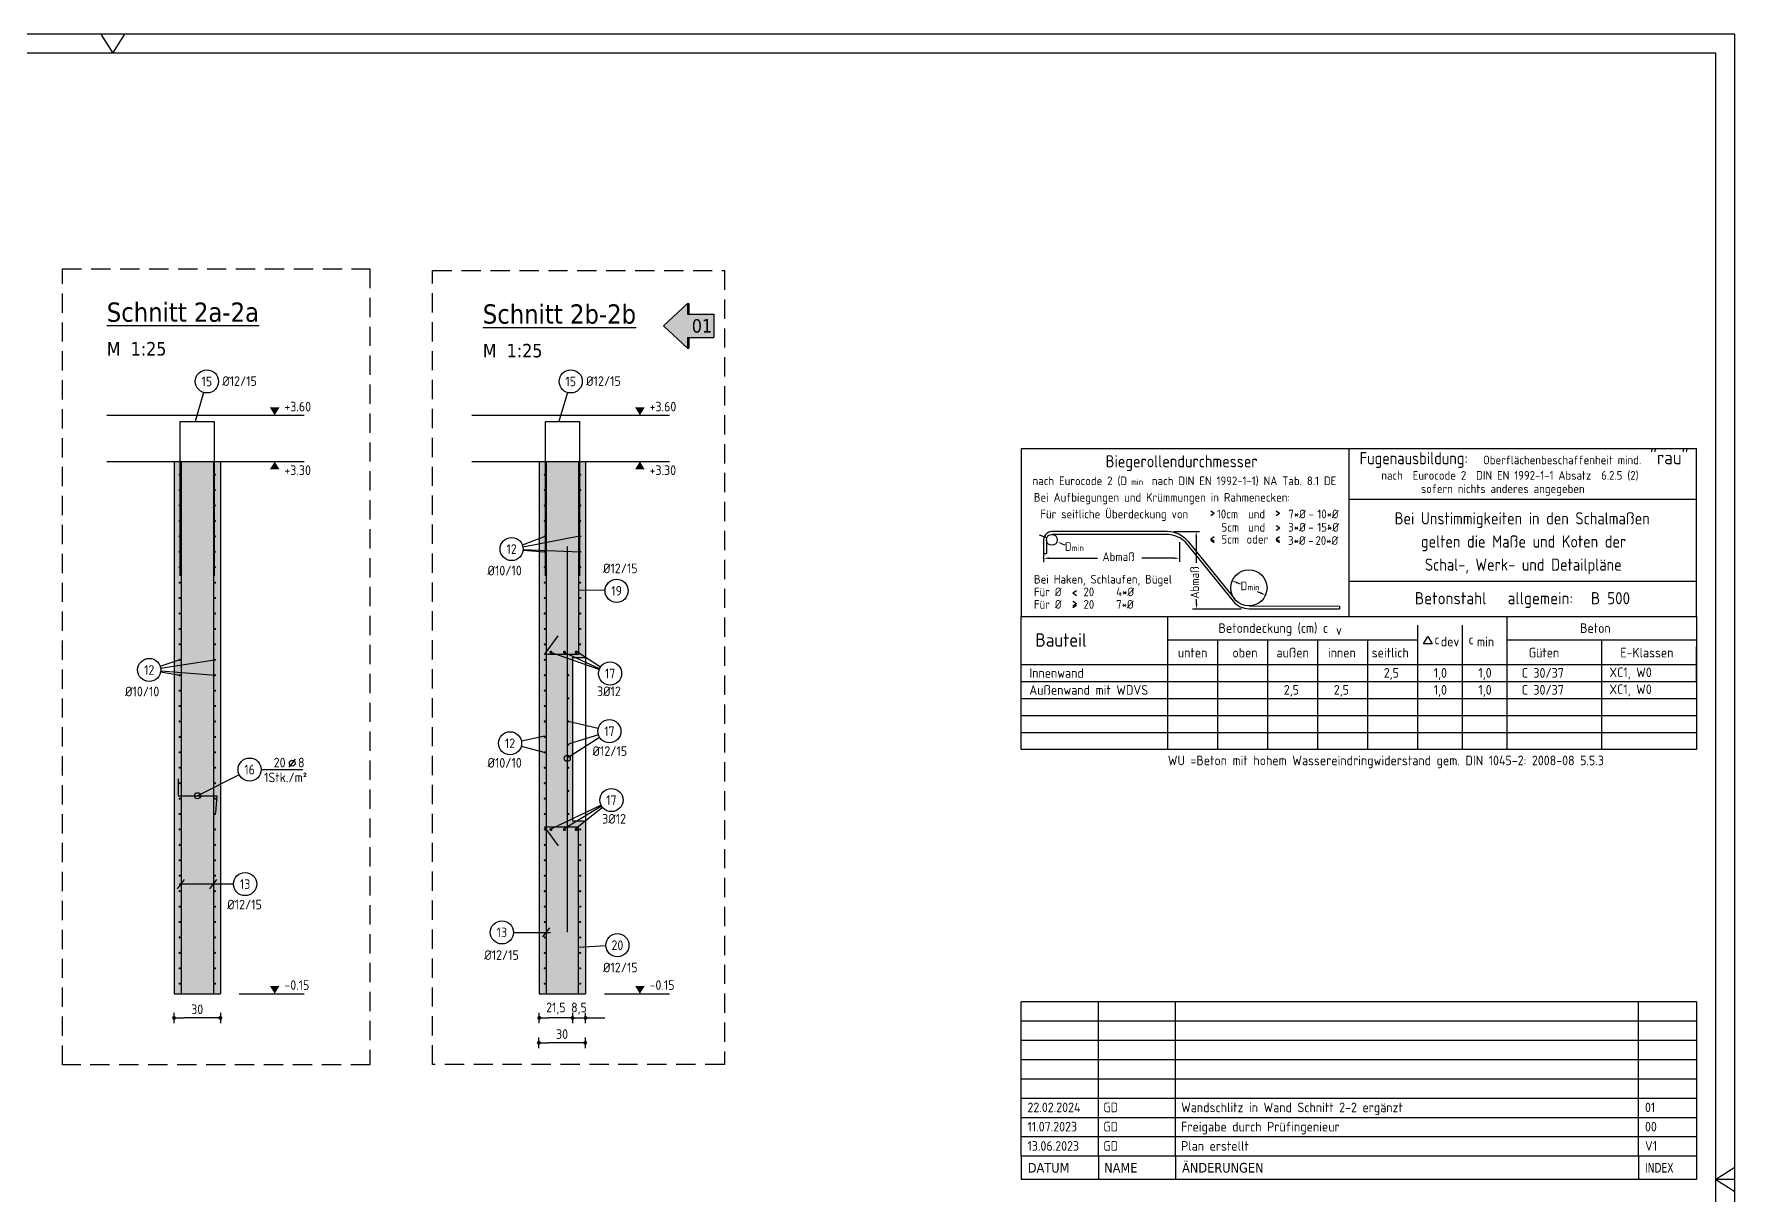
# Model space of a CAD drawing. Extents: x 6 to 107, y -33 to 42.
# Drawn here: x 26 to 48.05, y 16.05 to 31.11 of the extents above; entities that cross this region are included whole.
import ezdxf
from ezdxf.enums import TextEntityAlignment as Align

# ---------------------------------------------------------------- set-up
doc = ezdxf.new("R2010")
doc.units = 0
doc.header["$LTSCALE"] = 0.5
for name, pattern in [('AUSGEZOGEN', [1000.01, 1000, 0.01]), ('DASHED', [0.75, 0.5, -0.25]), ('STRICHLINIE', [0.75, 0.5, -0.25])]:
    doc.linetypes.add(name, pattern=pattern)
for name, color, linetype in [('AFU', 7, 'Continuous'), ('BET-ANS', 7, 'Continuous'), ('BETON', 7, 'Continuous'), ('DETAIL', 7, 'Continuous'), ('grau_hell', 7, 'Continuous'), ('grau_mittel', 7, 'Continuous'), ('HILFE', 7, 'Continuous'), ('INDEX', 7, 'Continuous'), ('koten', 7, 'Continuous'), ('MASSE', 7, 'Continuous'), ('OBJEKT', 7, 'Continuous'), ('RAHMEN', 7, 'Continuous'), ('RND', 7, 'Continuous'), ('RND-1', 7, 'Continuous'), ('STEMPEL', 7, 'Continuous'), ('TEXT', 7, 'Continuous')]:
    doc.layers.add(name, color=color, linetype=linetype)
doc.layers.add('NOPLOT', color=7, linetype='Continuous', plot=False)
doc.styles.add('helv', font='tahoma.ttf')
doc.styles.add('txt', font='isocp.shx')
doc.linetypes.add('AFU_50K', pattern='A,0.15,["/",Standard,S=0.2,R=0,X=-0.01,Y=-0.1],0.07,["/",Standard,S=0.2,R=0,X=-0.01,Y=-0.1],0.15', length=0.37)
doc.dimstyles.new('DOT_I', dxfattribs={"dimscale": 0.5, "dimtxt": 0.25, "dimasz": 0.25, "dimexe": 0.1, "dimexo": 0.3, "dimgap": 0.1, "dimtad": 1, "dimdec": 3, "dimzin": 3, "dimtxsty": 'txt', "dimblk": 'DOT', "dimblk1": 'DOT', "dimblk2": 'DOT', "dimsah": 1, "dimcen": 0.1, "dimse1": 1, "dimse2": 1, "dimazin": 0, "dimtfac": 1, "dimtdec": 4, "dimtix": 1, "dimtmove": 2, "dimatfit": 3, "dimfxl": 0, "dimtvp": 1, "dimtolj": 1, "dimtzin": 0, "dimarcsym": 0})

# ---------------------------------------------------------------- blocks, each defined once
blk = doc.blocks.new('Plankopf-ER')
at = {"layer": 'RAHMEN', "color": 7, "linetype": 'Continuous'}
for p, q in [((-0.5, 4.6), (-18, 4.6)), ((-18, 4.1), (-18, 4.6)), ((-16, 4.1), (-16, 4.6)), ((-14, 4.1), (-14, 4.6)), ((-2, 4.1), (-2, 4.6)), ((-0.5, 4.6), (-0.5, 4.1)), ((-0.5, 4.1), (-18, 4.1)), ((-18, 3.6), (-18, 4.1)), ((-16, 3.6), (-16, 4.1)), ((-14, 3.6), (-14, 4.1)), ((-2, 3.6), (-2, 4.1)), ((-0.5, 4.1), (-0.5, 3.6)), ((-0.5, 3.6), (-18, 3.6)), ((-18, 3.1), (-18, 3.6)), ((-16, 3.1), (-16, 3.6)), ((-14, 3.1), (-14, 3.6)), ((-2, 3.1), (-2, 3.6)), ((-0.5, 3.6), (-0.5, 3.1)), ((-0.5, 3.1), (-18, 3.1)), ((-18, 2.6), (-18, 3.1)), ((-16, 2.6), (-16, 3.1)), ((-14, 2.6), (-14, 3.1)), ((-2, 2.6), (-2, 3.1)), ((-0.5, 3.1), (-0.5, 2.6)), ((-0.5, 2.6), (-18, 2.6)), ((-18, 2.1), (-18, 2.6)), ((-16, 2.1), (-16, 2.6)), ((-14, 2.1), (-14, 2.6)), ((-2, 2.1), (-2, 2.6)), ((-0.5, 2.6), (-0.5, 2.1)), ((-0.5, 2.1), (-18, 2.1)), ((-18, 1.6), (-18, 2.1)), ((-16, 1.6), (-16, 2.1)), ((-14, 1.6), (-14, 2.1)), ((-2, 1.6), (-2, 2.1)), ((-0.5, 2.1), (-0.5, 1.6)), ((-0.5, 1.6), (-18, 1.6)), ((-18, 1.1), (-18, 1.6)), ((-16, 1.1), (-16, 1.6)), ((-14, 1.1), (-14, 1.6)), ((-2, 1.1), (-2, 1.6)), ((-0.5, 1.6), (-0.5, 1.1)), ((-0.5, 1.1), (-18, 1.1)), ((-18, 0.6), (-18, 1.1)), ((-16, 0.6), (-16, 1.1)), ((-14, 0.6), (-14, 1.1)), ((-2, 0.6), (-2, 1.1)), ((-0.5, 1.1), (-0.5, 0.6)), ((-0.5, 0.6), (-18, 0.6)), ((-18, 0.6), (-18, 0)), ((-16, 0.6), (-16, 0)), ((-14, 0.6), (-14, 0)), ((-2, 0.6), (-2, 0)), ((-0.5, 0.6), (-0.5, 0)), ((-0.5, 0), (-18, 0))]:
    blk.add_line(p, q, dxfattribs=at)
at = {"layer": 'RAHMEN', "color": 7, "linetype": 'Continuous', "style": 'txt'}
for tag, p in [('INDEX-D8', (-17.841, 4.242)), ('INDEX-N8', (-15.876, 4.242)), ('INDEX-X8', (-13.857, 4.242)), ('INDEX8', (-1.833, 4.242)), ('INDEX-D7', (-17.841, 3.742)), ('INDEX-N7', (-15.876, 3.742)), ('INDEX-X7', (-13.857, 3.742)), ('INDEX7', (-1.833, 3.742)), ('INDEX-D6', (-17.841, 3.242)), ('INDEX-N6', (-15.876, 3.242)), ('INDEX-X6', (-13.857, 3.242)), ('INDEX6', (-1.833, 3.242)), ('INDEX-D5', (-17.841, 2.742)), ('INDEX-N5', (-15.876, 2.742)), ('INDEX-X5', (-13.857, 2.742)), ('INDEX5', (-1.833, 2.742)), ('INDEX-D4', (-17.841, 2.242)), ('INDEX-N4', (-15.876, 2.242)), ('INDEX-X4', (-13.857, 2.242)), ('INDEX4', (-1.833, 2.242)), ('INDEX-D3', (-17.841, 1.742)), ('INDEX-N3', (-15.876, 1.742)), ('INDEX-X3', (-13.857, 1.742)), ('INDEX3', (-1.833, 1.742)), ('INDEX-D2', (-17.841, 1.242)), ('INDEX-N2', (-15.876, 1.242)), ('INDEX-X2', (-13.857, 1.242)), ('INDEX2', (-1.833, 1.242)), ('INDEX-D1', (-17.841, 0.742)), ('INDEX-N1', (-15.876, 0.742)), ('INDEX-X1', (-13.857, 0.742)), ('INDEX1', (-1.833, 0.742))]:
    blk.add_attdef(tag, p, '', height=0.25, dxfattribs=at)
at = {"layer": 'STEMPEL', "color": 7, "linetype": 'Continuous', "style": 'helv'}
for s, p in [('ÄNDERUNGEN', (-13.833, 0.176)), ('DATUM', (-17.833, 0.176)), ('NAME', (-15.853, 0.176))]:
    blk.add_text(s, height=0.25, dxfattribs=at).set_placement(p)
at = {"layer": 'STEMPEL', "color": 7, "linetype": 'Continuous', "style": 'helv', "width": 0.8}
blk.add_text('INDEX', height=0.25, dxfattribs=at).set_placement((-1.833, 0.176))
blk = doc.blocks.new('RND_LEI')
at = {"layer": 'RND', "color": 7, "linetype": 'Continuous'}
blk.add_line((1.022, 0.066), (1.19, 0.27), dxfattribs=at)
for centre, radius in [((0, 0), 0.3), ((1.106, 0.168), 0.075)]:
    blk.add_circle(centre, radius, dxfattribs=at)
at = {"layer": 'RND', "color": 7, "linetype": 'Continuous', "style": 'txt'}
blk.add_attdef('POSL', text='', height=0.25, dxfattribs=at).set_placement((0, 0), align=Align.MIDDLE)
blk.add_attdef('ANZ', text='', height=0.25, dxfattribs=at).set_placement((0.931, 0.057), align=Align.RIGHT)
for tag, p in [('DUM', (1.253, 0.057)), ('ABSTD', (1.674, 0.057)), ('POSTXT', (0.374, -0.327))]:
    blk.add_attdef(tag, p, '', height=0.25, dxfattribs=at)
blk = doc.blocks.new('okrd_u')
at = {"layer": 'koten', "color": 7, "linetype": 'Continuous'}
blk.add_solid([(-0.125, -0.202), (0.125, -0.202), (0, 0)], dxfattribs=at)
at = {"layer": 'koten', "style": 'txt'}
blk.add_attdef('OKRD', (0.25, -0.35), '', height=0.25, dxfattribs=at)
blk = doc.blocks.new('okrd_o')
at = {"layer": 'koten', "color": 7, "linetype": 'Continuous'}
blk.add_solid([(-0.125, 0.202), (0.125, 0.202), (0, 0)], dxfattribs=at)
at = {"layer": 'koten', "style": 'txt'}
blk.add_attdef('OKRD', (0.25, 0.1), '', height=0.25, dxfattribs=at)
blk = doc.blocks.new('DOT')
at = {"layer": 'MASSE', "color": 7, "linetype": 'Continuous'}
for p, q in [((0, 0), (-1, 0)), ((0, 0.54), (0, -0.54))]:
    blk.add_line(p, q, dxfattribs=at)
at = {"layer": 'MASSE', "color": 7, "linetype": 'Continuous', "const_width": 0.2}
blk.add_lwpolyline([(-0.1, 0, 1), (0.1, 0, 1)], format="xyb", close=True, dxfattribs=at)
blk = doc.blocks.new('*D15')
at = {"layer": 'Defpoints', "color": 0, "linetype": 'AUSGEZOGEN', "lineweight": 25, "transparency": 16777216}
for p in [(27.819, 18.35), (27.819, 18.35), (28.419, 18.35)]:
    blk.add_point(p, dxfattribs=at)
at = {"layer": 'MASSE', "color": 0, "linetype": 'AUSGEZOGEN', "lineweight": -2, "transparency": 16777216}
blk.add_line((28.294, 18.35), (27.944, 18.35), dxfattribs=at)
at = {"layer": 'MASSE', "color": 0, "linetype": 'AUSGEZOGEN', "lineweight": -2, "transparency": 16777216, "xscale": 0.125, "yscale": 0.125, "zscale": 0.125, "rotation": 180}
blk.add_blockref('DOT', (27.819, 18.35), dxfattribs=at)
at = {"layer": 'MASSE', "color": 0, "linetype": 'AUSGEZOGEN', "lineweight": -2, "transparency": 16777216, "xscale": 0.125, "yscale": 0.125, "zscale": 0.125}
blk.add_blockref('DOT', (28.419, 18.35), dxfattribs=at)
at = {"layer": 'MASSE', "color": 0, "linetype": 'AUSGEZOGEN', "lineweight": 25, "transparency": 16777216, "insert": (28.119, 18.462), "char_height": 0.125, "attachment_point": 5, "style": 'txt'}
blk.add_mtext('\\A1;30', dxfattribs=at)
blk = doc.blocks.new('RND_HIN')
at = {"layer": 'RND', "color": 7, "linetype": 'Continuous'}
blk.add_circle((0, 0), 0.3, dxfattribs=at)
at = {"layer": 'RND', "color": 7, "linetype": 'Continuous', "style": 'txt'}
blk.add_attdef('POSI', text='', height=0.25, dxfattribs=at).set_placement((0, 0), align=Align.MIDDLE)
blk = doc.blocks.new('lei_gre')
at = {"layer": 'RND', "color": 7, "linetype": 'Continuous'}
for p, q in [((-0.09, -0.12), (0.09, 0.12)), ((0, 0.15), (0, -0.15))]:
    blk.add_line(p, q, dxfattribs=at)
blk = doc.blocks.new('*D79')
at = {"layer": 'Defpoints', "color": 0, "linetype": 'AUSGEZOGEN', "lineweight": 25, "transparency": 16777216}
for p in [(32.553, 18.35), (32.553, 18.35), (32.983, 18.35)]:
    blk.add_point(p, dxfattribs=at)
at = {"layer": 'MASSE', "color": 0, "linetype": 'AUSGEZOGEN', "lineweight": -2, "transparency": 16777216}
blk.add_line((32.858, 18.35), (32.678, 18.35), dxfattribs=at)
at = {"layer": 'MASSE', "color": 0, "linetype": 'AUSGEZOGEN', "lineweight": -2, "transparency": 16777216, "xscale": 0.125, "yscale": 0.125, "zscale": 0.125, "rotation": 180}
blk.add_blockref('DOT', (32.553, 18.35), dxfattribs=at)
at = {"layer": 'MASSE', "color": 0, "linetype": 'AUSGEZOGEN', "lineweight": -2, "transparency": 16777216, "xscale": 0.125, "yscale": 0.125, "zscale": 0.125}
blk.add_blockref('DOT', (32.983, 18.35), dxfattribs=at)
at = {"layer": 'MASSE', "color": 0, "linetype": 'AUSGEZOGEN', "lineweight": 25, "transparency": 16777216, "insert": (32.768, 18.472), "char_height": 0.125, "attachment_point": 5, "style": 'txt'}
blk.add_mtext('\\A1;21,5', dxfattribs=at)
blk = doc.blocks.new('*D80')
at = {"layer": 'Defpoints', "color": 0, "linetype": 'AUSGEZOGEN', "lineweight": 25, "transparency": 16777216}
for p in [(32.983, 18.35), (33.153, 18.35), (33.153, 18.35)]:
    blk.add_point(p, dxfattribs=at)
at = {"layer": 'MASSE', "color": 0, "linetype": 'AUSGEZOGEN', "lineweight": -2, "transparency": 16777216}
for p, q in [((32.858, 18.35), (32.733, 18.35)), ((32.983, 18.35), (33.153, 18.35)), ((33.278, 18.35), (33.403, 18.35))]:
    blk.add_line(p, q, dxfattribs=at)
at = {"layer": 'MASSE', "color": 0, "linetype": 'AUSGEZOGEN', "lineweight": -2, "transparency": 16777216, "xscale": 0.125, "yscale": 0.125, "zscale": 0.125}
blk.add_blockref('DOT', (32.983, 18.35), dxfattribs=at)
at = {"layer": 'MASSE', "color": 0, "linetype": 'AUSGEZOGEN', "lineweight": -2, "transparency": 16777216, "xscale": 0.125, "yscale": 0.125, "zscale": 0.125, "rotation": 180}
blk.add_blockref('DOT', (33.153, 18.35), dxfattribs=at)
at = {"layer": 'MASSE', "color": 0, "linetype": 'AUSGEZOGEN', "lineweight": 25, "transparency": 16777216, "insert": (33.068, 18.472), "char_height": 0.125, "attachment_point": 5, "style": 'txt'}
blk.add_mtext('\\A1;8,5', dxfattribs=at)
blk = doc.blocks.new('*D81')
at = {"layer": 'Defpoints', "color": 0, "linetype": 'AUSGEZOGEN', "lineweight": 25, "transparency": 16777216}
for p in [(32.548, 18.028), (32.548, 18.028), (33.148, 18.028)]:
    blk.add_point(p, dxfattribs=at)
at = {"layer": 'MASSE', "color": 0, "linetype": 'AUSGEZOGEN', "lineweight": -2, "transparency": 16777216}
blk.add_line((33.023, 18.028), (32.673, 18.028), dxfattribs=at)
at = {"layer": 'MASSE', "color": 0, "linetype": 'AUSGEZOGEN', "lineweight": -2, "transparency": 16777216, "xscale": 0.125, "yscale": 0.125, "zscale": 0.125, "rotation": 180}
blk.add_blockref('DOT', (32.548, 18.028), dxfattribs=at)
at = {"layer": 'MASSE', "color": 0, "linetype": 'AUSGEZOGEN', "lineweight": -2, "transparency": 16777216, "xscale": 0.125, "yscale": 0.125, "zscale": 0.125}
blk.add_blockref('DOT', (33.148, 18.028), dxfattribs=at)
at = {"layer": 'MASSE', "color": 0, "linetype": 'AUSGEZOGEN', "lineweight": 25, "transparency": 16777216, "insert": (32.848, 18.141), "char_height": 0.125, "attachment_point": 5, "style": 'txt'}
blk.add_mtext('\\A1;30', dxfattribs=at)
blk = doc.blocks.new('hin_ind5')
at = {"layer": 'grau_hell', "linetype": 'AUSGEZOGEN'}
h = blk.add_hatch(color=9, dxfattribs=at)
h.dxf.hatch_style = 2
h.paths.add_polyline_path([(0, 0), (0.619, -0.577), (0.619, -0.3), (1.306, -0.3), (1.306, 0.3), (0.619, 0.3), (0.619, 0.577)])
h.paths.add_polyline_path([(0.34, -0.274), (1.311, -0.274), (1.311, 0.274), (0.34, 0.274)], flags=9)
at = {"layer": 'OBJEKT', "linetype": 'AUSGEZOGEN'}
for points in [[(0.619, 0.3), (0.66, 0.3), (0.66, 0.577), (0.619, 0.577)], [(0.619, -0.577), (0.66, -0.577), (0.66, -0.3), (0.619, -0.3)]]:
    blk.add_hatch(color=1, dxfattribs=at).paths.add_polyline_path(points)
at = {"layer": 'OBJEKT', "color": 1, "linetype": 'AUSGEZOGEN'}
for p, q in [((0, 0), (0.619, 0.577)), ((0.619, 0.577), (0.619, 0.3)), ((0.619, 0.577), (0.66, 0.577)), ((0.66, 0.577), (0.66, 0.3)), ((0, 0), (0.619, -0.577)), ((0.619, 0.3), (1.306, 0.3)), ((1.306, 0.3), (1.306, -0.3)), ((0.619, -0.3), (0.619, -0.577)), ((0.619, -0.3), (1.306, -0.3)), ((0.66, -0.3), (0.66, -0.577))]:
    blk.add_line(p, q, dxfattribs=at)
at = {"layer": 'OBJEKT', "color": 7, "linetype": 'AUSGEZOGEN'}
blk.add_line((0.619, -0.577), (0.66, -0.577), dxfattribs=at)
at = {"layer": 'INDEX', "color": 1, "linetype": 'Continuous', "style": 'helv'}
blk.add_attdef('INDEX', text='', height=0.35, rotation=360, dxfattribs=at).set_placement((1.259, 0), align=Align.MIDDLE_RIGHT)
blk = doc.blocks.new('DINA1')
at = {"layer": 'RAHMEN'}
for p, q in [((84.1, 59.4), (0, 59.4)), ((84.1, 0), (84.1, 59.4))]:
    blk.add_line(p, q, dxfattribs=at)
at = {"layer": 'RAHMEN', "color": 7, "linetype": 'Continuous'}
for p, q in [((41.74, 59.4), (42.05, 58.9)), ((42.05, 58.9), (42.36, 59.4)), ((84.1, 30.01), (83.6, 29.7)), ((83.6, 29.7), (84.1, 29.39))]:
    blk.add_line(p, q, dxfattribs=at)
at = {"layer": 'RAHMEN', "color": 5}
for p, q in [((83.6, 58.9), (2, 58.9)), ((83.6, 0.5), (83.6, 58.9))]:
    blk.add_line(p, q, dxfattribs=at)

msp = doc.modelspace()

# ---------------------------------------------------------------- hatches: boundary and pattern name
at = {"layer": 'grau_mittel', "lineweight": 25}
for points in [[(27.8191, 18.6644), (28.4191, 18.6644), (28.4191, 25.5644), (27.8191, 25.5644)], [(32.5529, 18.6644), (33.1529, 18.6644), (33.1529, 20.9044), (32.9829, 20.9044), (32.9829, 23.0244), (33.1529, 23.0244), (33.1529, 25.5644), (32.5529, 25.5644)]]:
    msp.add_hatch(color=61, dxfattribs=at).paths.add_polyline_path(points)

# ---------------------------------------------------------------- linework, layer by layer
at = {"layer": 'AFU', "color": 8, "linetype": 'AFU_50K', "lineweight": 25}
for p, q in [((27.8191, 25.5644), (28.4191, 25.5644)), ((32.5529, 25.5644), (33.1529, 25.5644)), ((27.8191, 18.6644), (28.4191, 18.6644)), ((32.5529, 18.6644), (33.1529, 18.6644))]:
    msp.add_line(p, q, dxfattribs=at)
at = {"layer": 'BETON', "color": 6, "linetype": 'AUSGEZOGEN'}
for p, q in [((26.9458, 26.1644), (29.5056, 26.1644)), ((31.6797, 26.1644), (34.2394, 26.1644)), ((26.9458, 25.5644), (27.8191, 25.5644)), ((28.4191, 25.5644), (29.5056, 25.5644)), ((31.6797, 25.5644), (32.5529, 25.5644)), ((33.1529, 25.5644), (34.2394, 25.5644))]:
    msp.add_line(p, q, dxfattribs=at)
at = {"layer": 'BETON', "color": 6, "linetype": 'AUSGEZOGEN', "lineweight": 25}
for p, q in [((27.8191, 25.5644), (27.8191, 18.6644)), ((28.4191, 25.5644), (28.4191, 18.6644)), ((32.5529, 25.5644), (32.5529, 18.6644)), ((33.1529, 25.5644), (33.1529, 23.0244)), ((32.9829, 23.0244), (33.1529, 23.0244)), ((32.9829, 23.0244), (32.9829, 20.9044)), ((32.9829, 20.9044), (33.1529, 20.9044)), ((33.1529, 20.9044), (33.1529, 18.6644))]:
    msp.add_line(p, q, dxfattribs=at)
at = {"layer": 'DETAIL', "color": 102, "linetype": 'STRICHLINIE', "lineweight": 25}
for points in [[(26.3712, 17.7436), (26.3712, 28.0627), (30.3588, 28.0627), (30.3588, 17.7436)], [(31.1709, 17.7472), (31.1709, 28.0407), (34.9526, 28.0407), (34.9526, 17.7472)]]:
    msp.add_lwpolyline(points, close=True, dxfattribs=at)
at = {"layer": 'HILFE', "color": 102, "linetype": 'AUSGEZOGEN', "lineweight": 25}
for p, q in [((28.664, 18.6644), (29.5056, 18.6644)), ((33.3979, 18.6644), (34.2394, 18.6644))]:
    msp.add_line(p, q, dxfattribs=at)
at = {"layer": 'OBJEKT', "color": 7, "linetype": 'AUSGEZOGEN', "lineweight": 25}
msp.add_line((33.1529, 23.0244), (33.1529, 20.9044), dxfattribs=at)
at = {"layer": 'RAHMEN', "color": 5, "linetype": 'Continuous'}
for p, q in [((38.8012, 25.7333), (47.5512, 25.7333)), ((38.8012, 25.7333), (38.8012, 23.5543)), ((43.0504, 23.5543), (43.0504, 25.7333)), ((47.5512, 23.5543), (47.5512, 25.7333)), ((47.5512, 22.7007), (47.5512, 23.163))]:
    msp.add_line(p, q, dxfattribs=at)
at = {"layer": 'RAHMEN', "color": 7, "linetype": 'AUSGEZOGEN'}
for p, q in [((41.2993, 24.8906), (41.2557, 24.9211)), ((42.1492, 24.8906), (42.1056, 24.9211)), ((43.0504, 25.0758), (47.5512, 25.0758)), ((41.2993, 24.8906), (41.2557, 24.86)), ((42.1492, 24.8906), (42.1056, 24.86)), ((42.1497, 24.7008), (42.1061, 24.7314)), ((42.1497, 24.7008), (42.1061, 24.6703)), ((41.2557, 24.5627), (41.2993, 24.5933)), ((41.2557, 24.5627), (41.2993, 24.5322)), ((41.2557, 24.5434), (41.2993, 24.5128)), ((42.1056, 24.5627), (42.1492, 24.5933)), ((42.1056, 24.5627), (42.1492, 24.5322)), ((42.1056, 24.5434), (42.1492, 24.5128)), ((39.4707, 23.86), (39.5143, 23.8905)), ((39.4707, 23.86), (39.5143, 23.8294)), ((43.0504, 24.0119), (47.5512, 24.0119)), ((39.5143, 23.7191), (39.4707, 23.7497)), ((39.5143, 23.7191), (39.4707, 23.6885)), ((39.5143, 23.6997), (39.4707, 23.6691)), ((38.8012, 22.9317), (47.5512, 22.9317)), ((38.8012, 22.7117), (47.5512, 22.7117)), ((38.8012, 22.4917), (47.5512, 22.4917)), ((38.8012, 22.2717), (47.5512, 22.2717)), ((38.8012, 22.0517), (47.5512, 22.0517))]:
    msp.add_line(p, q, dxfattribs=at)
at = {"layer": 'RAHMEN', "color": 7, "linetype": 'Continuous'}
for p, q in [((39.1309, 24.5746), (39.0376, 24.6105)), ((39.0906, 24.5488), (39.0906, 24.3717)), ((39.126, 24.5488), (39.126, 24.3717)), ((40.6925, 24.6551), (39.1969, 24.6551)), ((40.6798, 24.6197), (39.1969, 24.6197)), ((39.3167, 24.5031), (39.3637, 24.485)), ((40.7839, 24.6585), (41.1101, 24.6585)), ((40.8505, 24.5191), (40.8505, 24.2657)), ((40.915, 24.5304), (41.5449, 23.7551)), ((40.9634, 24.5262), (41.5696, 23.7801)), ((41.0677, 24.5911), (41.0677, 24.2502)), ((39.0906, 24.3717), (39.126, 24.3717)), ((39.0906, 24.3603), (39.0906, 24.2599)), ((39.1581, 24.3107), (39.7864, 24.3107)), ((40.783, 24.3107), (40.3646, 24.3107)), ((41.6424, 23.9724), (41.5985, 23.9913)), ((41.9044, 23.8594), (41.8636, 23.877)), ((41.021, 23.6532), (41.6545, 23.6532)), ((41.0722, 23.7207), (41.0722, 23.7798)), ((41.7545, 23.6913), (42.9237, 23.6908)), ((41.7545, 23.6554), (42.9237, 23.6554)), ((42.9237, 23.6908), (42.9237, 23.6554)), ((40.702, 21.8576), (40.702, 23.5543)), ((43.941, 21.8317), (43.941, 23.4447)), ((44.5203, 21.8317), (44.5203, 23.4447)), ((45.0996, 21.8317), (45.0996, 23.5543)), ((41.3498, 21.8317), (41.3498, 23.2523)), ((41.9976, 21.8317), (41.9976, 23.2523)), ((42.6454, 21.8317), (42.6454, 23.2523)), ((43.2932, 21.8317), (43.2932, 23.2523)), ((46.3254, 21.8317), (46.3254, 23.2523)), ((40.702, 21.8317), (40.702, 22.9317)), ((43.941, 21.8317), (43.941, 22.9317)), ((48.0512, 16.2573), (47.8012, 16.2573))]:
    msp.add_line(p, q, dxfattribs=at)
at = {"layer": 'RAHMEN', "color": 1, "linetype": 'Continuous'}
for p, q in [((40.702, 23.2523), (43.941, 23.2523)), ((45.0996, 23.2523), (47.5512, 23.2523))]:
    msp.add_line(p, q, dxfattribs=at)
at = {"layer": 'RAHMEN', "color": 5, "linetype": 'AUSGEZOGEN'}
msp.add_lwpolyline([(38.8012, 23.5543), (47.5512, 23.5543), (47.5512, 21.8317), (38.8012, 21.8317)], close=True, dxfattribs=at)
at = {"layer": 'RAHMEN', "color": 1, "linetype": 'Continuous'}
msp.add_lwpolyline([(44.0698, 23.2969), (44.1243, 23.2025), (44.0153, 23.2025)], close=True, dxfattribs=at)
at = {"layer": 'RAHMEN', "color": 7, "linetype": 'Continuous'}
for centre, radius in [((39.1969, 24.5488), 0.0709), ((41.7514, 23.9254), 0.2341)]:
    msp.add_circle(centre, radius, dxfattribs=at)
for centre, radius, start, end in [((39.1969, 24.5488), 0.1063, 89.99998, 180), ((40.6798, 24.2654), 0.3543, 48.41068, 90), ((40.6925, 24.306), 0.3491, 39.09564, 90), ((41.7545, 23.9254), 0.27, 219.09564, 270)]:
    msp.add_arc(centre, radius, start, end, dxfattribs=at)
for p in [(42.7887, 24.7359), (39.0906, 24.5079), (39.0906, 24.3107), (41.5365, 24.0181), (41.9664, 23.8327)]:
    msp.add_point(p, dxfattribs=at)
for points in [[(39.0789, 24.5853), (39.0852, 24.6016), (39.1309, 24.5746)], [(39.3136, 24.495), (39.3198, 24.5113), (39.2678, 24.5219)], [(41.0789, 24.5911), (41.0564, 24.5911), (41.0677, 24.6586)], [(39.1581, 24.2995), (39.1581, 24.322), (39.0906, 24.3107)], [(40.783, 24.2995), (40.783, 24.322), (40.8505, 24.3107)], [(41.594, 23.981), (41.6029, 24.0017), (41.5365, 24.0181)], [(41.9, 23.8491), (41.9089, 23.8698), (41.9664, 23.8327)], [(41.0835, 23.7207), (41.061, 23.7207), (41.0722, 23.6532)]]:
    msp.add_solid(points, dxfattribs=at)
at = {"layer": 'RND', "color": 102, "linetype": 'AUSGEZOGEN', "lineweight": 25}
for p, q in [((28.2024, 26.4591), (28.0919, 26.0827)), ((32.9187, 26.4591), (32.8082, 26.0827)), ((32.335, 24.4834), (32.6189, 24.5918)), ((32.3421, 24.4586), (33.0744, 24.6016)), ((32.3443, 24.4171), (32.6222, 24.3935)), ((32.3447, 24.4237), (33.0842, 24.3935)), ((33.4058, 23.891), (33.0623, 23.8979)), ((27.6392, 22.9102), (27.8845, 22.994)), ((27.6454, 22.8849), (28.3422, 22.994)), ((33.3293, 22.8661), (32.7033, 23.0872)), ((33.3342, 22.8784), (32.8759, 23.0872)), ((33.3454, 22.8985), (33.0485, 23.0934)), ((27.6452, 22.8367), (27.8985, 22.794)), ((27.6468, 22.8499), (28.3562, 22.794)), ((33.316, 22.1027), (32.9265, 22.1955)), ((32.3192, 21.8728), (32.6307, 21.7905)), ((32.3208, 21.943), (32.6242, 22.0089)), ((33.3356, 21.9871), (32.9149, 21.7176)), ((33.319, 22.0225), (32.942, 21.9026)), ((28.6649, 21.503), (28.1234, 21.2309)), ((33.3531, 21.1101), (32.7025, 20.7969)), ((33.3604, 21.0967), (32.8772, 20.8001)), ((33.3716, 21.0809), (33.0202, 20.7969)), ((28.59, 20.086), (27.8867, 20.086)), ((32.2183, 19.4602), (32.6968, 19.4602)), ((33.4161, 19.2848), (33.0623, 19.2638))]:
    msp.add_line(p, q, dxfattribs=at)
at = {"layer": 'RND', "color": 7, "linetype": 'AUSGEZOGEN', "lineweight": 25}
msp.add_line((28.9489, 21.5703), (29.4889, 21.5703), dxfattribs=at)
at = {"layer": 'RND', "color": 1, "linetype": 'AUSGEZOGEN', "lineweight": 25}
for points in [[(27.8991, 24.0827), (27.8991, 26.0827), (28.3391, 26.0827), (28.3391, 24.0827)], [(32.6329, 24.0827), (32.6329, 26.0827), (33.0729, 26.0827), (33.0729, 24.0827)], [(27.9096, 25.5644), (27.9096, 18.6644)], [(28.3285, 25.5644), (28.3285, 18.6644)], [(33.0623, 25.5644), (33.0623, 23.0644), (32.6223, 23.0644), (32.7996, 23.3064)], [(32.6435, 25.5644), (32.6435, 18.6644)], [(32.9149, 24.4644), (32.9149, 19.4644)], [(33.0623, 18.6644), (33.0623, 20.8244), (32.6223, 20.8244), (32.7996, 20.5824)]]:
    msp.add_lwpolyline(points, dxfattribs=at)
at = {"layer": 'RND', "color": 7, "linetype": 'AUSGEZOGEN', "lineweight": 25}
for points, const_width in [([(27.8845, 25.394, 1), (27.8985, 25.394, 1)], 0.014), ([(28.3422, 25.394, 1), (28.3562, 25.394, 1)], 0.014), ([(32.6183, 25.394, 1), (32.6323, 25.394, 1)], 0.014), ([(33.0761, 25.394, 1), (33.0901, 25.394, 1)], 0.014), ([(27.8845, 25.194, 1), (27.8985, 25.194, 1)], 0.014), ([(28.3422, 25.194, 1), (28.3562, 25.194, 1)], 0.014), ([(32.6183, 25.194, 1), (32.6323, 25.194, 1)], 0.014), ([(33.0761, 25.194, 1), (33.0901, 25.194, 1)], 0.014), ([(27.8845, 24.994, 1), (27.8985, 24.994, 1)], 0.014), ([(28.3422, 24.994, 1), (28.3562, 24.994, 1)], 0.014), ([(32.6183, 24.994, 1), (32.6323, 24.994, 1)], 0.014), ([(33.0761, 24.994, 1), (33.0901, 24.994, 1)], 0.014), ([(27.8845, 24.794, 1), (27.8985, 24.794, 1)], 0.014), ([(28.3422, 24.794, 1), (28.3562, 24.794, 1)], 0.014), ([(32.6183, 24.794, 1), (32.6323, 24.794, 1)], 0.014), ([(33.0761, 24.794, 1), (33.0901, 24.794, 1)], 0.014), ([(27.8845, 24.594, 1), (27.8985, 24.594, 1)], 0.014), ([(28.3422, 24.594, 1), (28.3562, 24.594, 1)], 0.014), ([(32.6183, 24.594, 1), (32.6323, 24.594, 1)], 0.014), ([(33.0761, 24.594, 1), (33.0901, 24.594, 1)], 0.014), ([(27.8845, 24.394, 1), (27.8985, 24.394, 1)], 0.014), ([(28.3422, 24.394, 1), (28.3562, 24.394, 1)], 0.014), ([(32.6183, 24.394, 1), (32.6323, 24.394, 1)], 0.014), ([(33.0761, 24.394, 1), (33.0901, 24.394, 1)], 0.014), ([(27.8845, 24.194, 1), (27.8985, 24.194, 1)], 0.014), ([(28.3422, 24.194, 1), (28.3562, 24.194, 1)], 0.014), ([(32.6183, 24.194, 1), (32.6323, 24.194, 1)], 0.014), ([(33.0761, 24.194, 1), (33.0901, 24.194, 1)], 0.014), ([(27.8845, 23.994, 1), (27.8985, 23.994, 1)], 0.014), ([(28.3422, 23.994, 1), (28.3562, 23.994, 1)], 0.014), ([(32.6183, 23.994, 1), (32.6323, 23.994, 1)], 0.014), ([(33.0761, 23.994, 1), (33.0901, 23.994, 1)], 0.014), ([(27.8845, 23.794, 1), (27.8985, 23.794, 1)], 0.014), ([(27.8845, 23.594, 1), (27.8985, 23.594, 1)], 0.014), ([(28.3422, 23.794, 1), (28.3562, 23.794, 1)], 0.014), ([(28.3422, 23.594, 1), (28.3562, 23.594, 1)], 0.014), ([(32.6183, 23.794, 1), (32.6323, 23.794, 1)], 0.014), ([(32.6183, 23.594, 1), (32.6323, 23.594, 1)], 0.014), ([(33.0761, 23.794, 1), (33.0901, 23.794, 1)], 0.014), ([(33.0761, 23.594, 1), (33.0901, 23.594, 1)], 0.014), ([(27.8845, 23.394, 1), (27.8985, 23.394, 1)], 0.014), ([(28.3422, 23.394, 1), (28.3562, 23.394, 1)], 0.014), ([(32.6183, 23.394, 1), (32.6323, 23.394, 1)], 0.014), ([(33.0761, 23.394, 1), (33.0901, 23.394, 1)], 0.014), ([(27.8845, 23.194, 1), (27.8985, 23.194, 1)], 0.014), ([(28.3422, 23.194, 1), (28.3562, 23.194, 1)], 0.014), ([(32.6183, 23.194, 1), (32.6323, 23.194, 1)], 0.014), ([(33.0761, 23.194, 1), (33.0901, 23.194, 1)], 0.014), ([(27.8845, 22.994, 1), (27.8985, 22.994, 1)], 0.014), ([(28.3422, 22.994, 1), (28.3562, 22.994, 1)], 0.014), ([(32.6183, 22.994, 1), (32.6323, 22.994, 1)], 0.014), ([(32.6943, 23.0927, 1), (32.7143, 23.0927, 1)], 0.02), ([(32.868, 23.0927, 1), (32.888, 23.0927, 1)], 0.02), ([(33.0222, 23.0927, 1), (33.0422, 23.0927, 1)], 0.02), ([(27.8845, 22.794, 1), (27.8985, 22.794, 1)], 0.014), ([(28.3422, 22.794, 1), (28.3562, 22.794, 1)], 0.014), ([(32.6183, 22.794, 1), (32.6323, 22.794, 1)], 0.014), ([(32.9213, 22.794, 1), (32.9353, 22.794, 1)], 0.014), ([(27.8845, 22.594, 1), (27.8985, 22.594, 1)], 0.014), ([(28.3422, 22.594, 1), (28.3562, 22.594, 1)], 0.014), ([(32.6183, 22.594, 1), (32.6323, 22.594, 1)], 0.014), ([(32.9213, 22.494, 1), (32.9353, 22.494, 1)], 0.014), ([(27.8845, 22.394, 1), (27.8985, 22.394, 1)], 0.014), ([(28.3422, 22.394, 1), (28.3562, 22.394, 1)], 0.014), ([(32.6183, 22.394, 1), (32.6323, 22.394, 1)], 0.014), ([(27.8845, 22.194, 1), (27.8985, 22.194, 1)], 0.014), ([(28.3422, 22.194, 1), (28.3562, 22.194, 1)], 0.014), ([(32.6183, 22.194, 1), (32.6323, 22.194, 1)], 0.014), ([(32.9213, 22.194, 1), (32.9353, 22.194, 1)], 0.014), ([(27.8845, 21.994, 1), (27.8985, 21.994, 1)], 0.014), ([(28.3422, 21.994, 1), (28.3562, 21.994, 1)], 0.014), ([(32.6183, 21.994, 1), (32.6323, 21.994, 1)], 0.014), ([(32.9213, 21.894, 1), (32.9353, 21.894, 1)], 0.014), ([(27.8845, 21.794, 1), (27.8985, 21.794, 1)], 0.014), ([(27.8845, 21.594, 1), (27.8985, 21.594, 1)], 0.014), ([(28.3422, 21.794, 1), (28.3562, 21.794, 1)], 0.014), ([(28.3422, 21.594, 1), (28.3562, 21.594, 1)], 0.014), ([(32.6183, 21.794, 1), (32.6323, 21.794, 1)], 0.014), ([(32.6183, 21.594, 1), (32.6323, 21.594, 1)], 0.014), ([(32.9213, 21.594, 1), (32.9353, 21.594, 1)], 0.014), ([(27.8845, 21.394, 1), (27.8985, 21.394, 1)], 0.014), ([(28.3422, 21.394, 1), (28.3562, 21.394, 1)], 0.014), ([(32.6183, 21.394, 1), (32.6323, 21.394, 1)], 0.014), ([(27.8845, 21.194, 1), (27.8985, 21.194, 1)], 0.014), ([(28.3422, 21.194, 1), (28.3562, 21.194, 1)], 0.014), ([(32.6183, 21.194, 1), (32.6323, 21.194, 1)], 0.014), ([(32.9213, 21.294, 1), (32.9353, 21.294, 1)], 0.014), ([(27.8845, 20.994, 1), (27.8985, 20.994, 1)], 0.014), ([(28.3422, 20.994, 1), (28.3562, 20.994, 1)], 0.014), ([(32.6183, 20.994, 1), (32.6323, 20.994, 1)], 0.014), ([(32.9213, 20.994, 1), (32.9353, 20.994, 1)], 0.014), ([(27.8845, 20.794, 1), (27.8985, 20.794, 1)], 0.014), ([(28.3422, 20.794, 1), (28.3562, 20.794, 1)], 0.014), ([(32.6183, 20.794, 1), (32.6323, 20.794, 1)], 0.014), ([(32.6943, 20.7928, 1), (32.7143, 20.7928, 1)], 0.02), ([(32.868, 20.7928, 1), (32.888, 20.7928, 1)], 0.02), ([(33.0222, 20.7928, 1), (33.0422, 20.7928, 1)], 0.02), ([(33.0761, 20.794, 1), (33.0901, 20.794, 1)], 0.014), ([(27.8845, 20.594, 1), (27.8985, 20.594, 1)], 0.014), ([(28.3422, 20.594, 1), (28.3562, 20.594, 1)], 0.014), ([(32.6183, 20.594, 1), (32.6323, 20.594, 1)], 0.014), ([(33.0761, 20.594, 1), (33.0901, 20.594, 1)], 0.014), ([(27.8845, 20.394, 1), (27.8985, 20.394, 1)], 0.014), ([(28.3422, 20.394, 1), (28.3562, 20.394, 1)], 0.014), ([(32.6183, 20.394, 1), (32.6323, 20.394, 1)], 0.014), ([(33.0761, 20.394, 1), (33.0901, 20.394, 1)], 0.014), ([(27.8845, 20.194, 1), (27.8985, 20.194, 1)], 0.014), ([(28.3422, 20.194, 1), (28.3562, 20.194, 1)], 0.014), ([(32.6183, 20.194, 1), (32.6323, 20.194, 1)], 0.014), ([(33.0761, 20.194, 1), (33.0901, 20.194, 1)], 0.014), ([(27.8845, 19.994, 1), (27.8985, 19.994, 1)], 0.014), ([(28.3422, 19.994, 1), (28.3562, 19.994, 1)], 0.014), ([(32.6183, 19.994, 1), (32.6323, 19.994, 1)], 0.014), ([(33.0761, 19.994, 1), (33.0901, 19.994, 1)], 0.014), ([(27.8845, 19.794, 1), (27.8985, 19.794, 1)], 0.014), ([(28.3422, 19.794, 1), (28.3562, 19.794, 1)], 0.014), ([(32.6183, 19.794, 1), (32.6323, 19.794, 1)], 0.014), ([(33.0761, 19.794, 1), (33.0901, 19.794, 1)], 0.014), ([(27.8845, 19.594, 1), (27.8985, 19.594, 1)], 0.014), ([(27.8845, 19.394, 1), (27.8985, 19.394, 1)], 0.014), ([(28.3422, 19.594, 1), (28.3562, 19.594, 1)], 0.014), ([(28.3422, 19.394, 1), (28.3562, 19.394, 1)], 0.014), ([(32.6183, 19.594, 1), (32.6323, 19.594, 1)], 0.014), ([(32.6183, 19.394, 1), (32.6323, 19.394, 1)], 0.014), ([(33.0761, 19.594, 1), (33.0901, 19.594, 1)], 0.014), ([(33.0761, 19.394, 1), (33.0901, 19.394, 1)], 0.014), ([(27.8845, 19.194, 1), (27.8985, 19.194, 1)], 0.014), ([(28.3422, 19.194, 1), (28.3562, 19.194, 1)], 0.014), ([(32.6183, 19.194, 1), (32.6323, 19.194, 1)], 0.014), ([(33.0761, 19.194, 1), (33.0901, 19.194, 1)], 0.014), ([(27.8845, 18.994, 1), (27.8985, 18.994, 1)], 0.014), ([(28.3422, 18.994, 1), (28.3562, 18.994, 1)], 0.014), ([(32.6183, 18.994, 1), (32.6323, 18.994, 1)], 0.014), ([(33.0761, 18.994, 1), (33.0901, 18.994, 1)], 0.014), ([(27.8845, 18.794, 1), (27.8985, 18.794, 1)], 0.014), ([(28.3422, 18.794, 1), (28.3562, 18.794, 1)], 0.014), ([(32.6183, 18.794, 1), (32.6323, 18.794, 1)], 0.014), ([(33.0761, 18.794, 1), (33.0901, 18.794, 1)], 0.014)]:
    msp.add_lwpolyline(points, format="xyb", close=True, dxfattribs=dict(at, const_width=const_width))
for centre in [(32.9149, 21.7176), (28.1234, 21.2309)]:
    msp.add_circle(centre, 0.04, dxfattribs=at)
at = {"layer": 'RND-1', "color": 1, "linetype": 'AUSGEZOGEN', "lineweight": 25}
msp.add_lwpolyline([(27.8734, 21.4509), (27.8734, 21.2309), (28.3734, 21.2309), (28.3542, 21.0118)], dxfattribs=at)

# ---------------------------------------------------------------- block references
at = {"layer": 'BET-ANS', "xscale": 0.5, "yscale": 0.5, "zscale": 0.5}
msp.add_blockref('Plankopf-ER', (47.8012, 16.2573), dxfattribs=at).add_auto_attribs({'INDEX1': 'V1', 'INDEX-N1': 'GD', 'INDEX-D1': '13.06.2023', 'INDEX-X1': 'Plan erstellt', 'INDEX2': '00', 'INDEX-N2': 'GD', 'INDEX-D2': '11.07.2023', 'INDEX-X2': 'Freigabe durch Prüfingenieur', 'INDEX3': '01', 'INDEX-N3': 'GD', 'INDEX-D3': '22.02.2024', 'INDEX-X3': 'Wandschlitz in Wand Schnitt 2-2 ergänzt'})
at = {"layer": 'koten', "color": 7, "linetype": 'DASHED', "xscale": 0.5, "yscale": 0.5, "zscale": 0.5}
for p, values in [((29.1235, 26.1644), {'OKRD': '+3.60'}), ((33.8573, 26.1644), {'OKRD': '+3.60'}), ((29.1235, 18.6644), {'OKRD': '-0.15'}), ((33.8573, 18.6644), {'OKRD': '-0.15'})]:
    msp.add_blockref('okrd_o', p, dxfattribs=at).add_auto_attribs(values)
at = {"layer": 'koten', "color": 7, "linetype": 'AUSGEZOGEN', "xscale": 0.5, "yscale": 0.5, "zscale": 0.5}
for p in [(29.1235, 25.5644), (33.8573, 25.5644)]:
    msp.add_blockref('okrd_u', p, dxfattribs=at).add_auto_attribs({'OKRD': '+3.30'})
at = {"layer": 'NOPLOT', "color": 191, "linetype": 'AUSGEZOGEN', "lineweight": 25, "xscale": 0.5, "yscale": 0.5, "zscale": 0.5}
msp.add_blockref('hin_ind5', (34.1633, 27.3232), dxfattribs=at).add_auto_attribs({'INDEX': '01'})
at = {"layer": 'RAHMEN', "color": 7, "linetype": 'AUSGEZOGEN', "lineweight": 25, "xscale": 0.5, "yscale": 0.5, "zscale": 0.5}
msp.add_blockref('DINA1', (6.0012, 1.4073), dxfattribs=at)
at = {"layer": 'RND', "color": 7, "linetype": 'AUSGEZOGEN', "lineweight": 25, "xscale": 0.5, "yscale": 0.5, "zscale": 0.5}
for name, p, values in [('RND_HIN', (28.2446, 26.603), {'POSI': '15'}), ('RND_HIN', (32.9609, 26.603), {'POSI': '15'}), ('RND_HIN', (32.1948, 24.4299), {'POSI': '12'}), ('RND_HIN', (33.5558, 23.888), {'POSI': '19'}), ('RND_HIN', (27.4972, 22.8617), {'POSI': '12'}), ('RND_HIN', (33.4707, 22.8162), {'POSI': '17'}), ('RND_HIN', (32.1742, 21.9111), {'POSI': '12'}), ('RND_HIN', (33.4619, 22.068), {'POSI': '17'}), ('RND_LEI', (28.7989, 21.5703), {'POSL': '16', 'DUM': '8', 'ANZ': '20', 'POSTXT': '1Stk./m²'}), ('RND_HIN', (33.4882, 21.1752), {'POSI': '17'}), ('RND_HIN', (28.74, 20.086), {'POSI': '13'}), ('RND_HIN', (32.0683, 19.4602), {'POSI': '13'}), ('RND_HIN', (33.5658, 19.2936), {'POSI': '20'})]:
    msp.add_blockref(name, p, dxfattribs=at).add_auto_attribs(values)
for p in [(27.9096, 20.086), (28.3285, 20.086), (32.6435, 19.4602)]:
    msp.add_blockref('lei_gre', p, dxfattribs=at)

# ---------------------------------------------------------------- texts
at = {"layer": 'NOPLOT', "color": 191, "linetype": 'Continuous', "style": 'txt'}
msp.add_text('WU =Beton mit hohem Wassereindringwiderstand gem. DIN 1045-2: 2008-08 5.5.3', height=0.125, dxfattribs=at).set_placement((40.7002, 21.6264))
at = {"layer": 'RAHMEN', "color": 1, "linetype": 'Continuous', "style": 'txt', "width": 0.95}
for s, p in [('Biegerollendurchmesser', (40.8791, 25.489)), ('Fugenausbildung:', (43.8873, 25.5285)), ('Bei Unstimmigkeiten in den Schalmaßen', (45.2937, 24.7492)), ('gelten die Maße und Koten der', (45.3107, 24.4492)), ('Schal-, Werk- und Detailpläne', (45.3072, 24.1492))]:
    msp.add_text(s, height=0.1575, dxfattribs=at).set_placement(p, align=Align.CENTER)
at = {"layer": 'RAHMEN', "color": 7, "linetype": 'Continuous', "style": 'txt'}
for s, p in [('Oberflächenbeschaffenheit mind.', (44.7857, 25.5285)), ('nach  Eurocode 2  DIN EN 1992-1-1 Absatz  6.2.5 (2)', (43.4675, 25.3286)), ('Bei Aufbiegungen und Krümmungen in Rahmenecken:', (38.963, 25.0438)), ('sofern nichts anderes angegeben', (43.9807, 25.1554)), ('10cm', (41.3363, 24.8276)), ('und', (41.7406, 24.8276)), ('7*%%C', (42.2622, 24.8276)), ('10*%%C', (42.6387, 24.8276)), ('5cm', (41.3966, 24.6557)), ('und', (41.7411, 24.6557)), ('3*%%C', (42.2608, 24.6557)), ('-', (42.5223, 24.6557)), ('-', (42.5237, 24.8276)), ('15*%%C', (42.6387, 24.6557)), ('D', (39.3659, 24.4064)), ('5cm', (41.3957, 24.4997)), ('oder', (41.7203, 24.4997)), ('3*%%C', (42.2593, 24.4839)), ('-', (42.5208, 24.4839)), ('20*%%C', (42.6142, 24.4839)), ('Abmaß', (39.8539, 24.2743)), ('Bei Haken, Schlaufen, Bügel', (38.9652, 23.982)), ('Für %%C', (38.965, 23.8181)), ('20', (39.607, 23.8181)), ('4*%%C', (40.0309, 23.8181)), ('D', (41.6431, 23.8959)), ('Für %%C', (38.9652, 23.6561)), ('20', (39.6072, 23.6561)), ('7*%%C', (40.0309, 23.6561))]:
    msp.add_text(s, height=0.1125, dxfattribs=at).set_placement(p)
msp.add_text('nach Eurocode 2 (D     nach DIN EN 1992-1-1) NA Tab. 8.1 DE', height=0.1125, dxfattribs=at).set_placement((40.9153, 25.258), align=Align.CENTER)
msp.add_text('Für seitliche Überdeckung von', height=0.1125, dxfattribs=at).set_placement((40.964, 24.8276), align=Align.RIGHT)
msp.add_text('Abmaß', height=0.1125, rotation=90, dxfattribs=at).set_placement((41.1041, 23.7884))
at = {"layer": 'RAHMEN', "color": 1, "linetype": 'Continuous', "style": 'txt'}
for s, height, p in [('Betonstahl', 0.1575, (43.902, 23.7133)), ('allgemein:', 0.1575, (45.1053, 23.7133)), ('B 500 ', 0.1575, (46.184, 23.7133)), ('Betondeckung (cm) c', 0.125, (41.3575, 23.3424)), ('v', 0.125, (42.8792, 23.3159)), ('Beton', 0.125, (46.0438, 23.3424)), ('Bauteil', 0.175, (38.984, 23.164)), ('c', 0.125, (44.1559, 23.1941)), ('dev', 0.125, (44.2375, 23.1677)), ('c', 0.125, (44.5982, 23.1941)), ('min', 0.125, (44.7067, 23.1677))]:
    msp.add_text(s, height=height, dxfattribs=at).set_placement(p)
at = {"layer": 'TEXT', "color": 6, "linetype": 'AUSGEZOGEN', "lineweight": 25, "style": 'helv'}
for s, p in [('%%uSchnitt 2a-2a', (26.947, 27.3763)), ('%%uSchnitt 2b-2b', (31.821, 27.3524))]:
    msp.add_text(s, height=0.25, dxfattribs=at).set_placement(p)
at = {"layer": 'TEXT', "color": 1, "linetype": 'AUSGEZOGEN', "lineweight": 25, "style": 'helv'}
for p in [(26.947, 26.9388), (31.821, 26.9149)]:
    msp.add_text('M  1:25', height=0.175, dxfattribs=at).set_placement(p)
at = {"layer": 'TEXT', "color": 7, "linetype": 'AUSGEZOGEN', "lineweight": 25, "style": 'txt'}
for s, p in [('%%C12/15', (28.4439, 26.5449)), ('%%C12/15', (33.1602, 26.5449)), ('%%C10/10', (31.8815, 24.0884)), ('%%C12/15', (33.3789, 24.1164)), ('%%C10/10', (27.1839, 22.5202)), ('3%%C12', (33.3014, 22.5225)), ('%%C12/15', (33.2427, 21.7477)), ('%%C10/10', (31.8815, 21.5956)), ('3%%C12', (33.3677, 20.8694)), ('%%C12/15', (28.5081, 19.7579)), ('%%C12/15', (31.8397, 19.103)), ('%%C12/15', (33.3789, 18.9417))]:
    msp.add_text(s, height=0.125, dxfattribs=at).set_placement(p)
at = {"layer": 'TEXT', "color": 1, "style": 'txt'}
msp.add_text('"rau"', height=0.175, dxfattribs=at).set_placement((46.9506, 25.5281))
at = {"layer": 'TEXT', "color": 7, "linetype": 'AUSGEZOGEN', "style": 'txt'}
for s, height, p in [('min', 0.08016, (40.225, 25.2603)), ('min', 0.08016, (39.4565, 24.405)), ('min', 0.08016, (41.7336, 23.8946)), ('oben', 0.125, (41.5375, 23.0242)), ('außen', 0.125, (42.1089, 23.0242)), ('innen', 0.125, (42.7756, 23.0242)), ('seitlich', 0.125, (43.3433, 23.0242)), ('Güten', 0.125, (45.3776, 23.0242)), ('E-Klassen', 0.125, (46.5652, 23.0242)), ('unten', 0.125, (40.83, 23.0242)), ('Innenwand', 0.125, (38.9056, 22.7601)), ('2,5', 0.125, (43.4989, 22.762)), ('1,0', 0.125, (44.1467, 22.762)), ('1,0', 0.125, (44.726, 22.762)), ('C 30/37', 0.125, (45.2867, 22.762)), ('XC1, W0', 0.125, (46.4228, 22.7688)), ('Außenwand mit WDVS', 0.125, (38.9056, 22.5401)), ('2,5', 0.125, (42.2032, 22.542)), ('2,5', 0.125, (42.851, 22.542)), ('1,0', 0.125, (44.1467, 22.542)), ('1,0', 0.125, (44.726, 22.542)), ('C 30/37', 0.125, (45.2867, 22.542)), ('XC1, W0', 0.125, (46.4228, 22.5488))]:
    msp.add_text(s, height=height, dxfattribs=at).set_placement(p)

# ---------------------------------------------------------------- dimensions: what is measured, and where the dimension line sits
at = {"layer": 'MASSE', "color": 7, "linetype": 'AUSGEZOGEN', "lineweight": 25}
for base, p1, p2, override, picture, middle in [((27.8191, 18.3498), (28.4191, 18.3498), (27.8191, 18.3498), {"dimdec": 0, "dimlfac": 50}, '*D15', (28.1191, 18.4623)), ((32.5529, 18.3498), (32.9829, 18.3498), (32.5529, 18.3498), {"dimdec": 1, "dimlfac": 50}, '*D79', (32.7679, 18.4717)), ((33.1529, 18.3498), (32.9829, 18.3498), (33.1529, 18.3498), {"dimdec": 1, "dimlfac": 50}, '*D80', (33.0679, 18.4717)), ((32.5475, 18.028), (33.1475, 18.028), (32.5475, 18.028), {"dimdec": 0, "dimlfac": 50}, '*D81', (32.8475, 18.1405))]:
    dim = msp.add_linear_dim(base=base, p1=p1, p2=p2, dimstyle='DOT_I', override=override, dxfattribs=at)
    dim.commit()
    dim.dimension.update_dxf_attribs({"geometry": picture, "text_midpoint": middle})

doc.saveas('drawing.dxf')
